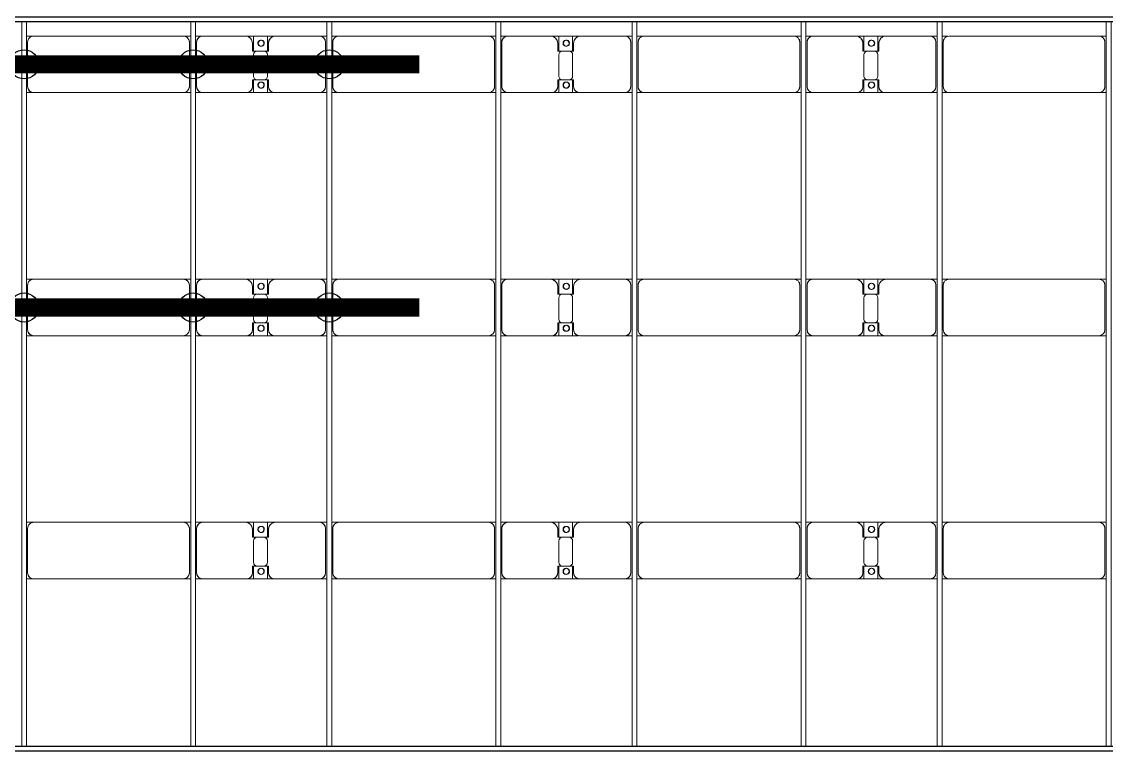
# Model space of a CAD drawing. Header units: millimetres. Extents: x -533732 to -130507, y -117886 to -23954.
# Drawn here: x -514180 to -505260, y -41746 to -35785 of the extents above; entities that cross this region are included whole.
import ezdxf

# ---------------------------------------------------------------- set-up
doc = ezdxf.new("R2010")
doc.units = ezdxf.units.MM
doc.layers.add('A-GENM', color=13, linetype='Continuous', lineweight=9)
doc.layers.add('S-BEAM', color=12, linetype='Continuous', lineweight=9)
doc.layers.add('GC-HOP 40x60 GIA CUONG', color=1, linetype='Continuous')

# ---------------------------------------------------------------- blocks, each defined once
blk = doc.blocks.new('Dầm C52 - Hộp 40x60-19816-BỐ TRÍ KHUNG KẾT CẤU BÈ PIN 06')
at = {"layer": 'S-BEAM', "color": 3, "lineweight": 25}
for p, q in [((-145891.1, 20), (145891.1, 20)), ((145891.1, -20), (-145891.1, -20))]:
    blk.add_line(p, q, dxfattribs=at)
blk = doc.blocks.new('Dai phao do pin - DẢI PHAO ĐỠ PIN-16569-BỐ TRÍ KHUNG KẾT CẤU BÈ PIN 06')
at = {"layer": 'A-GENM', "color": 7}
for p, q in [((49518.9, 223.4), (49579.7, 223.4)), ((49518.9, 223.4), (49579.7, 223.4)), ((50810.3, 223.4), (49579.7, 223.4)), ((50810.3, 223.4), (50868.9, 223.4)), ((50819.2, 223.4), (50868.9, 223.4)), ((50908.9, 223.4), (50969.7, 223.4)), ((50908.9, 223.4), (50969.7, 223.4)), ((51339.7, 223.4), (50969.7, 223.4)), ((51339.7, 223.4), (51512.2, 223.4)), ((51512.2, 223.4), (51339.7, 223.4)), ((51397.8, 223.4), (51570.3, 223.4)), ((51397.8, 116.2), (51397.8, 223.4)), ((51570.3, 223.4), (51397.8, 223.4)), ((51512.2, 223.4), (51512.2, 116.2)), ((51930.3, 223.4), (51570.3, 223.4)), ((51930.3, 223.4), (51988.9, 223.4)), ((51930.3, 223.4), (51988.9, 223.4)), ((52034.9, 223.4), (52089.7, 223.4)), ((52034.9, 223.4), (52089.7, 223.4)), ((53320.3, 223.4), (52089.7, 223.4)), ((53320.3, 223.4), (53378.9, 223.4)), ((53320.3, 223.4), (53378.9, 223.4)), ((53418.9, 223.4), (53479.7, 223.4)), ((53418.9, 223.4), (53479.7, 223.4)), ((53849.7, 223.4), (53479.7, 223.4)), ((53858.4, 223.4), (54022.2, 223.4)), ((54022.2, 223.4), (53858.4, 223.4)), ((53907.8, 223.4), (54080.3, 223.4)), ((53907.8, 116.2), (53907.8, 223.4)), ((54080.3, 223.4), (53907.8, 223.4)), ((54022.2, 223.4), (54022.2, 116.2)), ((54440.3, 223.4), (54080.3, 223.4)), ((54440.3, 223.4), (54498.9, 223.4)), ((54440.3, 223.4), (54498.9, 223.4)), ((54538.9, 223.4), (54599.7, 223.4)), ((54538.9, 223.4), (54599.7, 223.4)), ((55830.3, 223.4), (54599.7, 223.4)), ((55830.3, 223.4), (55888.9, 223.4)), ((55830.3, 223.4), (55888.9, 223.4)), ((55928.9, 223.4), (55989.7, 223.4)), ((55928.9, 223.4), (55989.7, 223.4)), ((56359.7, 223.4), (55989.7, 223.4)), ((56359.7, 223.4), (56532.2, 223.4)), ((56532.2, 223.4), (56359.7, 223.4)), ((56417.8, 223.4), (56590.3, 223.4)), ((56417.8, 116.2), (56417.8, 223.4)), ((56590.3, 223.4), (56417.8, 223.4)), ((56532.2, 223.4), (56532.2, 116.2)), ((56950.3, 223.4), (56590.3, 223.4)), ((56950.3, 223.4), (57008.9, 223.4)), ((56950.3, 223.4), (57008.9, 223.4)), ((57048.9, 223.4), (57109.7, 223.4)), ((57048.9, 223.4), (57109.7, 223.4)), ((58340.3, 223.4), (57109.7, 223.4)), ((58340.3, 223.4), (58398.9, 223.4)), ((58340.3, 223.4), (58398.9, 223.4)), ((49529.7, 173.4), (49529.7, -191.6)), ((50860.3, -191.6), (50860.3, 173.4)), ((50919.7, 173.4), (50919.7, -191.6)), ((51389.7, 118.2), (51389.7, 173.4)), ((51482.2, 118.2), (51389.7, 118.2)), ((51520.3, 118.2), (51427.8, 118.2)), ((51520.3, 173.4), (51520.3, 118.2)), ((51980.3, -191.6), (51980.3, 173.4)), ((52039.7, 173.4), (52039.7, -191.6)), ((53370.3, -191.6), (53370.3, 173.4)), ((53429.7, 173.4), (53429.7, -191.6)), ((53899.7, 118.2), (53899.7, 173.4)), ((53992.2, 118.2), (53899.7, 118.2)), ((54030.3, 118.2), (53937.8, 118.2)), ((54030.3, 173.4), (54030.3, 118.2)), ((54490.3, -191.6), (54490.3, 173.4)), ((54549.7, 173.4), (54549.7, -191.6)), ((55880.3, -191.6), (55880.3, 173.4)), ((55939.7, 173.4), (55939.7, -191.6)), ((56409.7, 118.2), (56409.7, 173.4)), ((56502.2, 118.2), (56409.7, 118.2)), ((56540.3, 118.2), (56447.8, 118.2)), ((56540.3, 173.4), (56540.3, 118.2)), ((57000.3, -191.6), (57000.3, 173.4)), ((57059.7, 173.4), (57059.7, -191.6)), ((58390.3, -191.6), (58390.3, 173.4)), ((51397.8, 88.2), (51397.8, -88.2)), ((51512.2, -88.2), (51512.2, 88.2)), ((53907.8, 88.2), (53907.8, -88.2)), ((54022.2, -88.2), (54022.2, 88.2)), ((56417.8, 88.2), (56417.8, -88.2)), ((56532.2, -88.2), (56532.2, 88.2)), ((51389.7, -181.6), (51389.7, -118.2)), ((51389.7, -118.2), (51482.2, -118.2)), ((51397.8, -241.6), (51397.8, -116.2)), ((51427.8, -118.2), (51520.3, -118.2)), ((51512.2, -116.2), (51512.2, -241.6)), ((51520.3, -118.2), (51520.3, -181.6)), ((53899.7, -181.6), (53899.7, -118.2)), ((53899.7, -118.2), (53992.2, -118.2)), ((53907.8, -241.6), (53907.8, -116.2)), ((53937.8, -118.2), (54030.3, -118.2)), ((54022.2, -116.2), (54022.2, -241.6)), ((54030.3, -118.2), (54030.3, -181.6)), ((56409.7, -181.6), (56409.7, -118.2)), ((56409.7, -118.2), (56502.2, -118.2)), ((56417.8, -241.6), (56417.8, -116.2)), ((56447.8, -118.2), (56540.3, -118.2)), ((56532.2, -116.2), (56532.2, -241.6)), ((56540.3, -118.2), (56540.3, -181.6)), ((49579.7, -241.6), (49518.9, -241.6)), ((49579.7, -241.6), (49518.9, -241.6)), ((49579.7, -241.6), (50810.3, -241.6)), ((50868.9, -241.6), (50819.2, -241.6)), ((50868.9, -241.6), (50819.2, -241.6)), ((50969.7, -241.6), (50908.9, -241.6)), ((50969.7, -241.6), (50908.9, -241.6)), ((50969.7, -241.6), (51329.7, -241.6)), ((51512.2, -241.6), (51329.7, -241.6)), ((51329.7, -241.6), (51512.2, -241.6)), ((51580.3, -241.6), (51397.8, -241.6)), ((51397.8, -241.6), (51580.3, -241.6)), ((51580.3, -241.6), (51930.3, -241.6)), ((51988.9, -241.6), (51930.3, -241.6)), ((51988.9, -241.6), (51930.3, -241.6)), ((52089.7, -241.6), (52034.9, -241.6)), ((52089.7, -241.6), (52034.9, -241.6)), ((52089.7, -241.6), (53320.3, -241.6)), ((53378.9, -241.6), (53320.3, -241.6)), ((53378.9, -241.6), (53320.3, -241.6)), ((53479.7, -241.6), (53418.9, -241.6)), ((53479.7, -241.6), (53418.9, -241.6)), ((53479.7, -241.6), (53839.7, -241.6)), ((54022.2, -241.6), (53839.7, -241.6)), ((53839.7, -241.6), (54022.2, -241.6)), ((54090.3, -241.6), (53907.8, -241.6)), ((53907.8, -241.6), (54090.3, -241.6)), ((54090.3, -241.6), (54440.3, -241.6)), ((54498.9, -241.6), (54440.3, -241.6)), ((54498.9, -241.6), (54440.3, -241.6)), ((54599.7, -241.6), (54538.9, -241.6)), ((54599.7, -241.6), (54538.9, -241.6)), ((54599.7, -241.6), (55830.3, -241.6)), ((55888.9, -241.6), (55830.3, -241.6)), ((55888.9, -241.6), (55830.3, -241.6)), ((55989.7, -241.6), (55928.9, -241.6)), ((55989.7, -241.6), (55928.9, -241.6)), ((55989.7, -241.6), (56349.7, -241.6)), ((56532.2, -241.6), (56349.7, -241.6)), ((56349.7, -241.6), (56532.2, -241.6)), ((56600.3, -241.6), (56417.8, -241.6)), ((56417.8, -241.6), (56600.3, -241.6)), ((56600.3, -241.6), (56950.3, -241.6)), ((57008.9, -241.6), (56950.3, -241.6)), ((57008.9, -241.6), (56950.3, -241.6)), ((57109.7, -241.6), (57048.9, -241.6)), ((57109.7, -241.6), (57048.9, -241.6)), ((57109.7, -241.6), (58340.3, -241.6)), ((58398.9, -241.6), (58340.3, -241.6)), ((58398.9, -241.6), (58340.3, -241.6))]:
    blk.add_line(p, q, dxfattribs=at)
for centre, radius, start, end in [((49579.7, 173.4), 50, 90, 180), ((49579.7, 173.4), 50, 150, 180), ((49579.7, 173.4), 50, 90, 120), ((50810.3, 173.4), 50, 0, 90), ((50810.3, 173.4), 50, 15, 90), ((50969.7, 173.4), 50, 90, 180), ((50969.7, 173.4), 50, 105, 180), ((51339.7, 173.4), 50, 0, 90), ((51339.7, 173.4), 50, 0, 75), ((51448.6, 161.8), 25, 0, 180), ((51451.4, 161.8), 25, 0, 180), ((51451.4, 161.8), 25, 90, 180), ((51448.6, 161.8), 25, 0, 149.7817), ((51451.4, 161.8), 25, 15, 75), ((51570.3, 173.4), 50, 90, 180), ((51570.3, 173.4), 50, 105, 180), ((51930.3, 173.4), 50, 0, 90), ((51930.3, 173.4), 50, 0, 75), ((52089.7, 173.4), 50, 90, 180), ((52089.7, 173.4), 50, 150, 180), ((52089.7, 173.4), 50, 90, 120), ((53320.3, 173.4), 50, 360, 90), ((53320.3, 173.4), 50, 15, 90), ((53479.7, 173.4), 50, 90, 180), ((53479.7, 173.4), 50, 105, 180), ((53849.7, 173.4), 50, 360, 90), ((53849.7, 173.4), 50, 360, 75), ((53958.6, 161.8), 25, 360, 180), ((53958.6, 161.8), 25, 0, 165), ((53961.4, 161.8), 25, 0, 180), ((53961.4, 161.8), 25, 90, 180), ((53961.4, 161.8), 25, 15, 75), ((54080.3, 173.4), 50, 90, 180), ((54080.3, 173.4), 50, 105, 180), ((54440.3, 173.4), 50, 0, 90), ((54440.3, 173.4), 50, 0, 75), ((54599.7, 173.4), 50, 90, 180), ((54599.7, 173.4), 50, 150, 180), ((54599.7, 173.4), 50, 90, 120), ((55830.3, 173.4), 50, 360, 90), ((55830.3, 173.4), 50, 15, 90), ((55989.7, 173.4), 50, 90, 180), ((55989.7, 173.4), 50, 105, 180), ((56359.7, 173.4), 50, 0, 90), ((56359.7, 173.4), 50, 0, 75), ((56468.6, 161.8), 25, 360, 180), ((56468.6, 161.8), 25, 360, 165), ((56471.4, 161.8), 25, 0, 180), ((56471.4, 161.8), 25, 90, 180), ((56471.4, 161.8), 25, 15, 75), ((56590.3, 173.4), 50, 90, 180), ((56590.3, 173.4), 50, 105, 180), ((56950.3, 173.4), 50, 0, 90), ((56950.3, 173.4), 50, 0, 75), ((57109.7, 173.4), 50, 90, 180), ((57109.7, 173.4), 50, 150, 180), ((57109.7, 173.4), 50, 90, 120), ((58340.3, 173.4), 50, 0, 90), ((58340.3, 173.4), 50, 15, 90), ((51427.8, 88.2), 30, 90, 180), ((51448.6, 161.8), 25, 180, 0), ((51448.6, 161.8), 25, 150, 165), ((51448.6, 161.8), 25, 195, 255), ((51451.4, 161.8), 25, 180, 0), ((51451.4, 161.8), 25, 180, 255), ((51448.6, 161.8), 25, 285, 0), ((51451.4, 161.8), 25, 285, 345), ((51482.2, 88.2), 30, 360, 90), ((53937.8, 88.2), 30, 90, 180), ((53958.6, 161.8), 25, 180, 0), ((53958.6, 161.8), 25, 195, 255), ((53961.4, 161.8), 25, 180, 0), ((53961.4, 161.8), 25, 180, 255), ((53958.6, 161.8), 25, 285, 0), ((53961.4, 161.8), 25, 285, 345), ((53992.2, 88.2), 30, 360, 90), ((56447.8, 88.2), 30, 90, 180), ((56468.6, 161.8), 25, 180, 0), ((56468.6, 161.8), 25, 195, 255), ((56471.4, 161.8), 25, 180, 0), ((56471.4, 161.8), 25, 180, 255), ((56468.6, 161.8), 25, 285, 360), ((56471.4, 161.8), 25, 285, 345), ((56502.2, 88.2), 30, 360, 90), ((51427.8, -88.2), 30, 180, 270), ((51482.2, -88.2), 30, 270, 0), ((53937.8, -88.2), 30, 180, 270), ((53992.2, -88.2), 30, 270, 0), ((56447.8, -88.2), 30, 180, 270), ((56502.2, -88.2), 30, 270, 360), ((51448.6, -183.2), 25, 0, 180), ((51451.4, -183.2), 25, 0, 180), ((51451.4, -183.2), 25, 60, 180), ((51448.6, -183.2), 25, 0, 149.77621), ((51451.4, -183.2), 25, 15, 30), ((53958.6, -183.2), 25, 0, 180), ((53961.4, -183.2), 25, 360, 180), ((53961.4, -183.2), 25, 60, 180), ((53958.6, -183.2), 25, 0, 150), ((53961.4, -183.2), 25, 15, 30), ((56468.6, -183.2), 25, 360, 180), ((56471.4, -183.2), 25, 0, 180), ((56471.4, -183.2), 25, 60, 180), ((56468.6, -183.2), 25, 0, 150), ((56471.4, -183.2), 25, 15, 30), ((49579.7, -191.6), 50, 180, 270), ((49579.7, -191.6), 50, 180, 210), ((49579.7, -191.6), 50, 225, 255), ((50810.3, -191.6), 50, 270, 360), ((50810.3, -191.6), 50, 285, 300), ((50810.3, -191.6), 50, 330, 345), ((50969.7, -191.6), 50, 180, 270), ((50969.7, -191.6), 50, 180, 255), ((51329.7, -181.6), 60, 270, 0), ((51329.7, -181.6), 60, 300, 0), ((51448.6, -183.2), 25, 180, 0), ((51448.6, -183.2), 25, 195, 210), ((51451.4, -183.2), 25, 180, 0), ((51451.4, -183.2), 25, 180, 270), ((51448.6, -183.2), 25, 210.22419, 0), ((51451.4, -183.2), 25, 285, 345), ((51580.3, -181.6), 60, 180, 270), ((51580.3, -181.6), 60, 180, 240), ((51930.3, -191.6), 50, 270, 0), ((51930.3, -191.6), 50, 285, 0), ((52089.7, -191.6), 50, 180, 270), ((52089.7, -191.6), 50, 180, 210), ((52089.7, -191.6), 50, 225, 255), ((53320.3, -191.6), 50, 270, 360), ((53320.3, -191.6), 50, 270, 300), ((53320.3, -191.6), 50, 330, 345), ((53479.7, -191.6), 50, 180, 270), ((53479.7, -191.6), 50, 180, 255), ((53839.7, -181.6), 60, 270, 0), ((53839.7, -181.6), 60, 300, 0), ((53958.6, -183.2), 25, 180, 0), ((53958.6, -183.2), 25, 195, 0), ((53961.4, -183.2), 25, 180, 360), ((53961.4, -183.2), 25, 180, 270), ((53961.4, -183.2), 25, 285, 345), ((54090.3, -181.6), 60, 180, 270), ((54090.3, -181.6), 60, 180, 240), ((54440.3, -191.6), 50, 270, 0), ((54440.3, -191.6), 50, 285, 0), ((54599.7, -191.6), 50, 180, 270), ((54599.7, -191.6), 50, 180, 210), ((54599.7, -191.6), 50, 225, 255), ((55830.3, -191.6), 50, 270, 0), ((55830.3, -191.6), 50, 270, 300), ((55830.3, -191.6), 50, 330, 345), ((55989.7, -191.6), 50, 180, 270), ((55989.7, -191.6), 50, 180, 255), ((56349.7, -181.6), 60, 270, 0), ((56349.7, -181.6), 60, 300, 0), ((56468.6, -183.2), 25, 180, 360), ((56468.6, -183.2), 25, 195, 360), ((56471.4, -183.2), 25, 180, 0), ((56471.4, -183.2), 25, 180, 270), ((56471.4, -183.2), 25, 285, 345), ((56600.3, -181.6), 60, 180, 270), ((56600.3, -181.6), 60, 180, 240), ((56950.3, -191.6), 50, 270, 360), ((56950.3, -191.6), 50, 285, 360), ((57109.7, -191.6), 50, 180, 270), ((57109.7, -191.6), 50, 180, 210), ((57109.7, -191.6), 50, 225, 255), ((58340.3, -191.6), 50, 270, 0), ((58340.3, -191.6), 50, 270, 300), ((58340.3, -191.6), 50, 330, 345)]:
    blk.add_arc(centre, radius, start, end, dxfattribs=at)
blk = doc.blocks.new('Dai phao do pin - DẢI PHAO ĐỠ PIN-V109-BỐ TRÍ KHUNG KẾT CẤU BÈ PIN 06')
at = {"layer": 'A-GENM', "color": 7}
for p, q in [((49518.9, 223.4), (49579.7, 223.4)), ((49518.9, 223.4), (49579.7, 223.4)), ((50810.3, 223.4), (49579.7, 223.4)), ((50810.3, 223.4), (50868.9, 223.4)), ((50810.3, 223.4), (50868.9, 223.4)), ((50908.9, 223.4), (50969.7, 223.4)), ((50908.9, 223.4), (50969.7, 223.4)), ((51339.7, 223.4), (50969.7, 223.4)), ((51339.7, 223.4), (51512.2, 223.4)), ((51512.2, 223.4), (51339.7, 223.4)), ((51397.8, 223.4), (51570.3, 223.4)), ((51397.8, 116.2), (51397.8, 223.4)), ((51570.3, 223.4), (51397.8, 223.4)), ((51512.2, 223.4), (51512.2, 116.2)), ((51930.3, 223.4), (51570.3, 223.4)), ((51930.3, 223.4), (51988.9, 223.4)), ((51930.3, 223.4), (51988.9, 223.4)), ((52028.9, 223.4), (52089.7, 223.4)), ((52028.9, 223.4), (52089.7, 223.4)), ((53320.3, 223.4), (52089.7, 223.4)), ((53320.3, 223.4), (53378.9, 223.4)), ((53320.3, 223.4), (53378.9, 223.4)), ((53418.9, 223.4), (53479.7, 223.4)), ((53418.9, 223.4), (53479.7, 223.4)), ((53849.7, 223.4), (53479.7, 223.4)), ((53858.4, 223.4), (54022.2, 223.4)), ((54022.2, 223.4), (53858.4, 223.4)), ((53907.8, 223.4), (54080.3, 223.4)), ((53907.8, 116.2), (53907.8, 223.4)), ((54080.3, 223.4), (53907.8, 223.4)), ((54022.2, 223.4), (54022.2, 116.2)), ((54440.3, 223.4), (54080.3, 223.4)), ((54440.3, 223.4), (54498.9, 223.4)), ((54440.3, 223.4), (54498.9, 223.4)), ((54538.9, 223.4), (54599.7, 223.4)), ((54538.9, 223.4), (54599.7, 223.4)), ((55830.3, 223.4), (54599.7, 223.4)), ((55830.3, 223.4), (55888.9, 223.4)), ((55830.3, 223.4), (55888.9, 223.4)), ((55928.9, 223.4), (55989.7, 223.4)), ((55928.9, 223.4), (55989.7, 223.4)), ((56359.7, 223.4), (55989.7, 223.4)), ((56359.7, 223.4), (56532.2, 223.4)), ((56532.2, 223.4), (56359.7, 223.4)), ((56417.8, 223.4), (56590.3, 223.4)), ((56417.8, 116.2), (56417.8, 223.4)), ((56590.3, 223.4), (56417.8, 223.4)), ((56532.2, 223.4), (56532.2, 116.2)), ((56950.3, 223.4), (56590.3, 223.4)), ((56950.3, 223.4), (57008.9, 223.4)), ((56950.3, 223.4), (57008.9, 223.4)), ((57048.9, 223.4), (57109.7, 223.4)), ((57048.9, 223.4), (57109.7, 223.4)), ((58340.3, 223.4), (57109.7, 223.4)), ((58340.3, 223.4), (58398.9, 223.4)), ((58340.3, 223.4), (58398.9, 223.4)), ((49529.7, 173.4), (49529.7, -191.6)), ((50860.3, -191.6), (50860.3, 173.4)), ((50919.7, 173.4), (50919.7, -191.6)), ((51389.7, 118.2), (51389.7, 173.4)), ((51482.2, 118.2), (51389.7, 118.2)), ((51520.3, 118.2), (51427.8, 118.2)), ((51520.3, 173.4), (51520.3, 118.2)), ((51980.3, -191.6), (51980.3, 173.4)), ((52039.7, 173.4), (52039.7, -191.6)), ((53370.3, -191.6), (53370.3, 173.4)), ((53429.7, 173.4), (53429.7, -191.6)), ((53899.7, 118.2), (53899.7, 173.4)), ((53992.2, 118.2), (53899.7, 118.2)), ((54030.3, 118.2), (53937.8, 118.2)), ((54030.3, 173.4), (54030.3, 118.2)), ((54490.3, -191.6), (54490.3, 173.4)), ((54549.7, 173.4), (54549.7, -191.6)), ((55880.3, -191.6), (55880.3, 173.4)), ((55939.7, 173.4), (55939.7, -191.6)), ((56409.7, 118.2), (56409.7, 173.4)), ((56502.2, 118.2), (56409.7, 118.2)), ((56540.3, 118.2), (56447.8, 118.2)), ((56540.3, 173.4), (56540.3, 118.2)), ((57000.3, -191.6), (57000.3, 173.4)), ((57059.7, 173.4), (57059.7, -191.6)), ((58390.3, -191.6), (58390.3, 173.4)), ((51397.8, 88.2), (51397.8, -88.2)), ((51512.2, -88.2), (51512.2, 88.2)), ((53907.8, 88.2), (53907.8, -88.2)), ((54022.2, -88.2), (54022.2, 88.2)), ((56417.8, 88.2), (56417.8, -88.2)), ((56532.2, -88.2), (56532.2, 88.2)), ((51389.7, -181.6), (51389.7, -118.2)), ((51389.7, -118.2), (51482.2, -118.2)), ((51397.8, -241.6), (51397.8, -116.2)), ((51427.8, -118.2), (51520.3, -118.2)), ((51512.2, -116.2), (51512.2, -241.6)), ((51520.3, -118.2), (51520.3, -181.6)), ((53899.7, -181.6), (53899.7, -118.2)), ((53899.7, -118.2), (53992.2, -118.2)), ((53907.8, -241.6), (53907.8, -116.2)), ((53937.8, -118.2), (54030.3, -118.2)), ((54022.2, -116.2), (54022.2, -241.6)), ((54030.3, -118.2), (54030.3, -181.6)), ((56409.7, -181.6), (56409.7, -118.2)), ((56409.7, -118.2), (56502.2, -118.2)), ((56417.8, -241.6), (56417.8, -116.2)), ((56447.8, -118.2), (56540.3, -118.2)), ((56532.2, -116.2), (56532.2, -241.6)), ((56540.3, -118.2), (56540.3, -181.6)), ((49579.7, -241.6), (49518.9, -241.6)), ((49579.7, -241.6), (49518.9, -241.6)), ((49579.7, -241.6), (50810.3, -241.6)), ((50868.9, -241.6), (50810.3, -241.6)), ((50868.9, -241.6), (50810.3, -241.6)), ((50969.7, -241.6), (50908.9, -241.6)), ((50969.7, -241.6), (50908.9, -241.6)), ((50969.7, -241.6), (51329.7, -241.6)), ((51512.2, -241.6), (51329.7, -241.6)), ((51329.7, -241.6), (51512.2, -241.6)), ((51580.3, -241.6), (51397.8, -241.6)), ((51397.8, -241.6), (51580.3, -241.6)), ((51580.3, -241.6), (51930.3, -241.6)), ((51988.9, -241.6), (51930.3, -241.6)), ((51988.9, -241.6), (51930.3, -241.6)), ((52089.7, -241.6), (52034.9, -241.6)), ((52089.7, -241.6), (52034.9, -241.6)), ((52089.7, -241.6), (53320.3, -241.6)), ((53378.9, -241.6), (53320.3, -241.6)), ((53378.9, -241.6), (53320.3, -241.6)), ((53479.7, -241.6), (53418.9, -241.6)), ((53479.7, -241.6), (53418.9, -241.6)), ((53479.7, -241.6), (53839.7, -241.6)), ((54022.2, -241.6), (53839.7, -241.6)), ((53839.7, -241.6), (54022.2, -241.6)), ((54090.3, -241.6), (53907.8, -241.6)), ((53907.8, -241.6), (54090.3, -241.6)), ((54090.3, -241.6), (54440.3, -241.6)), ((54498.9, -241.6), (54440.3, -241.6)), ((54498.9, -241.6), (54440.3, -241.6)), ((54599.7, -241.6), (54538.9, -241.6)), ((54599.7, -241.6), (54538.9, -241.6)), ((54599.7, -241.6), (55830.3, -241.6)), ((55888.9, -241.6), (55830.3, -241.6)), ((55888.9, -241.6), (55830.3, -241.6)), ((55989.7, -241.6), (55928.9, -241.6)), ((55989.7, -241.6), (55928.9, -241.6)), ((55989.7, -241.6), (56349.7, -241.6)), ((56532.2, -241.6), (56349.7, -241.6)), ((56349.7, -241.6), (56532.2, -241.6)), ((56600.3, -241.6), (56417.8, -241.6)), ((56417.8, -241.6), (56600.3, -241.6)), ((56600.3, -241.6), (56950.3, -241.6)), ((57008.9, -241.6), (56950.3, -241.6)), ((57008.9, -241.6), (56950.3, -241.6)), ((57109.7, -241.6), (57048.9, -241.6)), ((57109.7, -241.6), (57048.9, -241.6)), ((57109.7, -241.6), (58340.3, -241.6)), ((58398.9, -241.6), (58340.3, -241.6)), ((58398.9, -241.6), (58340.3, -241.6))]:
    blk.add_line(p, q, dxfattribs=at)
for centre, radius, start, end in [((49579.7, 173.4), 50, 90, 180), ((49579.7, 173.4), 50, 150, 180), ((49579.7, 173.4), 50, 90, 120), ((50810.3, 173.4), 50, 0, 90), ((50810.3, 173.4), 50, 15, 90), ((50969.7, 173.4), 50, 90, 180), ((50969.7, 173.4), 50, 105, 180), ((51339.7, 173.4), 50, 0, 90), ((51339.7, 173.4), 50, 0, 75), ((51448.6, 161.8), 25, 0, 180), ((51451.4, 161.8), 25, 0, 180), ((51451.4, 161.8), 25, 90, 180), ((51448.6, 161.8), 25, 0, 149.81351), ((51451.4, 161.8), 25, 15, 75), ((51570.3, 173.4), 50, 90, 180), ((51570.3, 173.4), 50, 105, 180), ((51930.3, 173.4), 50, 0, 90), ((51930.3, 173.4), 50, 0, 75), ((52089.7, 173.4), 50, 90, 180), ((52089.7, 173.4), 50, 150, 180), ((52089.7, 173.4), 50, 90, 120), ((53320.3, 173.4), 50, 360, 90), ((53320.3, 173.4), 50, 15, 90), ((53479.7, 173.4), 50, 90, 180), ((53479.7, 173.4), 50, 105, 180), ((53849.7, 173.4), 50, 360, 90), ((53849.7, 173.4), 50, 360, 75), ((53958.6, 161.8), 25, 360, 180), ((53958.6, 161.8), 25, 0, 165), ((53961.4, 161.8), 25, 0, 180), ((53961.4, 161.8), 25, 90, 180), ((53961.4, 161.8), 25, 15, 75), ((54080.3, 173.4), 50, 90, 180), ((54080.3, 173.4), 50, 105, 180), ((54440.3, 173.4), 50, 0, 90), ((54440.3, 173.4), 50, 0, 75), ((54599.7, 173.4), 50, 90, 180), ((54599.7, 173.4), 50, 150, 180), ((54599.7, 173.4), 50, 90, 120), ((55830.3, 173.4), 50, 360, 90), ((55830.3, 173.4), 50, 15, 90), ((55989.7, 173.4), 50, 90, 180), ((55989.7, 173.4), 50, 105, 180), ((56359.7, 173.4), 50, 0, 90), ((56359.7, 173.4), 50, 0, 75), ((56468.6, 161.8), 25, 360, 180), ((56468.6, 161.8), 25, 360, 165), ((56471.4, 161.8), 25, 0, 180), ((56471.4, 161.8), 25, 90, 180), ((56471.4, 161.8), 25, 15, 75), ((56590.3, 173.4), 50, 90, 180), ((56590.3, 173.4), 50, 105, 180), ((56950.3, 173.4), 50, 0, 90), ((56950.3, 173.4), 50, 0, 75), ((57109.7, 173.4), 50, 90, 180), ((57109.7, 173.4), 50, 150, 180), ((57109.7, 173.4), 50, 90, 120), ((58340.3, 173.4), 50, 0, 90), ((58340.3, 173.4), 50, 15, 90), ((51427.8, 88.2), 30, 90, 180), ((51448.6, 161.8), 25, 180, 0), ((51448.6, 161.8), 25, 150, 165), ((51448.6, 161.8), 25, 195, 255), ((51451.4, 161.8), 25, 180, 0), ((51451.4, 161.8), 25, 180, 255), ((51448.6, 161.8), 25, 285, 0), ((51451.4, 161.8), 25, 285, 345), ((51482.2, 88.2), 30, 360, 90), ((53937.8, 88.2), 30, 90, 180), ((53958.6, 161.8), 25, 180, 0), ((53958.6, 161.8), 25, 195, 255), ((53961.4, 161.8), 25, 180, 0), ((53961.4, 161.8), 25, 180, 255), ((53958.6, 161.8), 25, 285, 0), ((53961.4, 161.8), 25, 285, 345), ((53992.2, 88.2), 30, 360, 90), ((56447.8, 88.2), 30, 90, 180), ((56468.6, 161.8), 25, 180, 0), ((56468.6, 161.8), 25, 195, 255), ((56471.4, 161.8), 25, 180, 0), ((56471.4, 161.8), 25, 180, 255), ((56468.6, 161.8), 25, 285, 360), ((56471.4, 161.8), 25, 285, 345), ((56502.2, 88.2), 30, 360, 90), ((51427.8, -88.2), 30, 180, 270), ((51482.2, -88.2), 30, 270, 0), ((53937.8, -88.2), 30, 180, 270), ((53992.2, -88.2), 30, 270, 0), ((56447.8, -88.2), 30, 180, 270), ((56502.2, -88.2), 30, 270, 360), ((51448.6, -183.2), 25, 0, 180), ((51451.4, -183.2), 25, 0, 180), ((51451.4, -183.2), 25, 60, 180), ((51448.6, -183.2), 25, 0, 149.80803), ((51451.4, -183.2), 25, 15, 30), ((53958.6, -183.2), 25, 0, 180), ((53961.4, -183.2), 25, 360, 180), ((53961.4, -183.2), 25, 60, 180), ((53958.6, -183.2), 25, 0, 150), ((53961.4, -183.2), 25, 15, 30), ((56468.6, -183.2), 25, 360, 180), ((56471.4, -183.2), 25, 0, 180), ((56471.4, -183.2), 25, 60, 180), ((56468.6, -183.2), 25, 0, 150), ((56471.4, -183.2), 25, 15, 30), ((49579.7, -191.6), 50, 180, 270), ((49579.7, -191.6), 50, 180, 210), ((49579.7, -191.6), 50, 225, 255), ((50810.3, -191.6), 50, 270, 360), ((50810.3, -191.6), 50, 270, 300), ((50810.3, -191.6), 50, 330, 345), ((50969.7, -191.6), 50, 180, 270), ((50969.7, -191.6), 50, 180, 255), ((51329.7, -181.6), 60, 270, 0), ((51329.7, -181.6), 60, 300, 0), ((51448.6, -183.2), 25, 180, 0), ((51448.6, -183.2), 25, 195, 210), ((51451.4, -183.2), 25, 180, 0), ((51451.4, -183.2), 25, 180, 270), ((51448.6, -183.2), 25, 210.19237, 0), ((51451.4, -183.2), 25, 285, 345), ((51580.3, -181.6), 60, 180, 270), ((51580.3, -181.6), 60, 180, 240), ((51930.3, -191.6), 50, 270, 0), ((51930.3, -191.6), 50, 285, 0), ((52089.7, -191.6), 50, 180, 270), ((52089.7, -191.6), 50, 180, 210), ((52089.7, -191.6), 50, 225, 255), ((53320.3, -191.6), 50, 270, 360), ((53320.3, -191.6), 50, 270, 300), ((53320.3, -191.6), 50, 330, 345), ((53479.7, -191.6), 50, 180, 270), ((53479.7, -191.6), 50, 180, 255), ((53839.7, -181.6), 60, 270, 0), ((53839.7, -181.6), 60, 300, 0), ((53958.6, -183.2), 25, 180, 0), ((53958.6, -183.2), 25, 195, 0), ((53961.4, -183.2), 25, 180, 360), ((53961.4, -183.2), 25, 180, 270), ((53961.4, -183.2), 25, 285, 345), ((54090.3, -181.6), 60, 180, 270), ((54090.3, -181.6), 60, 180, 240), ((54440.3, -191.6), 50, 270, 0), ((54440.3, -191.6), 50, 285, 0), ((54599.7, -191.6), 50, 180, 270), ((54599.7, -191.6), 50, 180, 210), ((54599.7, -191.6), 50, 225, 255), ((55830.3, -191.6), 50, 270, 0), ((55830.3, -191.6), 50, 270, 300), ((55830.3, -191.6), 50, 330, 345), ((55989.7, -191.6), 50, 180, 270), ((55989.7, -191.6), 50, 180, 255), ((56349.7, -181.6), 60, 270, 0), ((56349.7, -181.6), 60, 300, 0), ((56468.6, -183.2), 25, 180, 360), ((56468.6, -183.2), 25, 195, 360), ((56471.4, -183.2), 25, 180, 0), ((56471.4, -183.2), 25, 180, 270), ((56471.4, -183.2), 25, 285, 345), ((56600.3, -181.6), 60, 180, 270), ((56600.3, -181.6), 60, 180, 240), ((56950.3, -191.6), 50, 270, 360), ((56950.3, -191.6), 50, 285, 360), ((57109.7, -191.6), 50, 180, 270), ((57109.7, -191.6), 50, 180, 210), ((57109.7, -191.6), 50, 225, 255), ((58340.3, -191.6), 50, 270, 0), ((58340.3, -191.6), 50, 270, 300), ((58340.3, -191.6), 50, 330, 345)]:
    blk.add_arc(centre, radius, start, end, dxfattribs=at)
blk = doc.blocks.new('Dai phao do pin - DẢI PHAO ĐỠ PIN-V110-BỐ TRÍ KHUNG KẾT CẤU BÈ PIN 06')
at = {"layer": 'A-GENM', "color": 7}
for p, q in [((49518.9, 223.4), (49579.7, 223.4)), ((49518.9, 223.4), (49579.7, 223.4)), ((50810.3, 223.4), (49579.7, 223.4)), ((50810.3, 223.4), (50868.9, 223.4)), ((50819.2, 223.4), (50868.9, 223.4)), ((50908.9, 223.4), (50969.7, 223.4)), ((50908.9, 223.4), (50969.7, 223.4)), ((51339.7, 223.4), (50969.7, 223.4)), ((51339.7, 223.4), (51512.2, 223.4)), ((51512.2, 223.4), (51339.7, 223.4)), ((51397.8, 223.4), (51570.3, 223.4)), ((51397.8, 116.2), (51397.8, 223.4)), ((51570.3, 223.4), (51397.8, 223.4)), ((51512.2, 223.4), (51512.2, 116.2)), ((51930.3, 223.4), (51570.3, 223.4)), ((51930.3, 223.4), (51988.9, 223.4)), ((51930.3, 223.4), (51988.9, 223.4)), ((52034.8, 223.4), (52089.7, 223.4)), ((52034.8, 223.4), (52089.7, 223.4)), ((53320.3, 223.4), (52089.7, 223.4)), ((53320.3, 223.4), (53378.9, 223.4)), ((53320.3, 223.4), (53378.9, 223.4)), ((53418.9, 223.4), (53479.7, 223.4)), ((53418.9, 223.4), (53479.7, 223.4)), ((53849.7, 223.4), (53479.7, 223.4)), ((53858.4, 223.4), (54022.2, 223.4)), ((54022.2, 223.4), (53858.4, 223.4)), ((53907.8, 223.4), (54080.3, 223.4)), ((53907.8, 116.2), (53907.8, 223.4)), ((54080.3, 223.4), (53907.8, 223.4)), ((54022.2, 223.4), (54022.2, 116.2)), ((54440.3, 223.4), (54080.3, 223.4)), ((54440.3, 223.4), (54498.9, 223.4)), ((54440.3, 223.4), (54498.9, 223.4)), ((54538.9, 223.4), (54599.7, 223.4)), ((54538.9, 223.4), (54599.7, 223.4)), ((55830.3, 223.4), (54599.7, 223.4)), ((55830.3, 223.4), (55888.9, 223.4)), ((55830.3, 223.4), (55888.9, 223.4)), ((55928.9, 223.4), (55989.7, 223.4)), ((55928.9, 223.4), (55989.7, 223.4)), ((56359.7, 223.4), (55989.7, 223.4)), ((56359.7, 223.4), (56532.2, 223.4)), ((56532.2, 223.4), (56359.7, 223.4)), ((56417.8, 223.4), (56590.3, 223.4)), ((56417.8, 116.2), (56417.8, 223.4)), ((56590.3, 223.4), (56417.8, 223.4)), ((56532.2, 223.4), (56532.2, 116.2)), ((56950.3, 223.4), (56590.3, 223.4)), ((56950.3, 223.4), (57008.9, 223.4)), ((56950.3, 223.4), (57008.9, 223.4)), ((57048.9, 223.4), (57109.7, 223.4)), ((57048.9, 223.4), (57109.7, 223.4)), ((58340.3, 223.4), (57109.7, 223.4)), ((58340.3, 223.4), (58398.9, 223.4)), ((58340.3, 223.4), (58398.9, 223.4)), ((49529.7, 173.4), (49529.7, -191.6)), ((50860.3, -191.6), (50860.3, 173.4)), ((50919.7, 173.4), (50919.7, -191.6)), ((51389.7, 118.2), (51389.7, 173.4)), ((51482.2, 118.2), (51389.7, 118.2)), ((51520.3, 118.2), (51427.8, 118.2)), ((51520.3, 173.4), (51520.3, 118.2)), ((51980.3, -191.6), (51980.3, 173.4)), ((52039.7, 173.4), (52039.7, -191.6)), ((53370.3, -191.6), (53370.3, 173.4)), ((53429.7, 173.4), (53429.7, -191.6)), ((53899.7, 118.2), (53899.7, 173.4)), ((53992.2, 118.2), (53899.7, 118.2)), ((54030.3, 118.2), (53937.8, 118.2)), ((54030.3, 173.4), (54030.3, 118.2)), ((54490.3, -191.6), (54490.3, 173.4)), ((54549.7, 173.4), (54549.7, -191.6)), ((55880.3, -191.6), (55880.3, 173.4)), ((55939.7, 173.4), (55939.7, -191.6)), ((56409.7, 118.2), (56409.7, 173.4)), ((56502.2, 118.2), (56409.7, 118.2)), ((56540.3, 118.2), (56447.8, 118.2)), ((56540.3, 173.4), (56540.3, 118.2)), ((57000.3, -191.6), (57000.3, 173.4)), ((57059.7, 173.4), (57059.7, -191.6)), ((58390.3, -191.6), (58390.3, 173.4)), ((51397.8, 88.2), (51397.8, -88.2)), ((51512.2, -88.2), (51512.2, 88.2)), ((53907.8, 88.2), (53907.8, -88.2)), ((54022.2, -88.2), (54022.2, 88.2)), ((56417.8, 88.2), (56417.8, -88.2)), ((56532.2, -88.2), (56532.2, 88.2)), ((51389.7, -181.6), (51389.7, -118.2)), ((51389.7, -118.2), (51482.2, -118.2)), ((51397.8, -241.6), (51397.8, -116.2)), ((51427.8, -118.2), (51520.3, -118.2)), ((51512.2, -116.2), (51512.2, -241.6)), ((51520.3, -118.2), (51520.3, -181.6)), ((53899.7, -181.6), (53899.7, -118.2)), ((53899.7, -118.2), (53992.2, -118.2)), ((53907.8, -241.6), (53907.8, -116.2)), ((53937.8, -118.2), (54030.3, -118.2)), ((54022.2, -116.2), (54022.2, -241.6)), ((54030.3, -118.2), (54030.3, -181.6)), ((56409.7, -181.6), (56409.7, -118.2)), ((56409.7, -118.2), (56502.2, -118.2)), ((56417.8, -241.6), (56417.8, -116.2)), ((56447.8, -118.2), (56540.3, -118.2)), ((56532.2, -116.2), (56532.2, -241.6)), ((56540.3, -118.2), (56540.3, -181.6)), ((49579.7, -241.6), (49518.9, -241.6)), ((49579.7, -241.6), (49518.9, -241.6)), ((49579.7, -241.6), (50810.3, -241.6)), ((50868.9, -241.6), (50810.3, -241.6)), ((50868.9, -241.6), (50810.3, -241.6)), ((50969.7, -241.6), (50908.9, -241.6)), ((50969.7, -241.6), (50908.9, -241.6)), ((50969.7, -241.6), (51329.7, -241.6)), ((51512.2, -241.6), (51329.7, -241.6)), ((51329.7, -241.6), (51512.2, -241.6)), ((51580.3, -241.6), (51397.8, -241.6)), ((51397.8, -241.6), (51580.3, -241.6)), ((51580.3, -241.6), (51930.3, -241.6)), ((51988.9, -241.6), (51930.3, -241.6)), ((51988.9, -241.6), (51930.3, -241.6)), ((52089.7, -241.6), (52028.9, -241.6)), ((52089.7, -241.6), (52028.9, -241.6)), ((52089.7, -241.6), (53320.3, -241.6)), ((53378.9, -241.6), (53320.3, -241.6)), ((53378.9, -241.6), (53320.3, -241.6)), ((53479.7, -241.6), (53418.9, -241.6)), ((53479.7, -241.6), (53418.9, -241.6)), ((53479.7, -241.6), (53839.7, -241.6)), ((54022.2, -241.6), (53839.7, -241.6)), ((53839.7, -241.6), (54022.2, -241.6)), ((54090.3, -241.6), (53907.8, -241.6)), ((53907.8, -241.6), (54090.3, -241.6)), ((54090.3, -241.6), (54440.3, -241.6)), ((54498.9, -241.6), (54440.3, -241.6)), ((54498.9, -241.6), (54440.3, -241.6)), ((54599.7, -241.6), (54538.9, -241.6)), ((54599.7, -241.6), (54538.9, -241.6)), ((54599.7, -241.6), (55830.3, -241.6)), ((55888.9, -241.6), (55830.3, -241.6)), ((55888.9, -241.6), (55830.3, -241.6)), ((55989.7, -241.6), (55928.9, -241.6)), ((55989.7, -241.6), (55928.9, -241.6)), ((55989.7, -241.6), (56349.7, -241.6)), ((56532.2, -241.6), (56349.7, -241.6)), ((56349.7, -241.6), (56532.2, -241.6)), ((56600.3, -241.6), (56417.8, -241.6)), ((56417.8, -241.6), (56600.3, -241.6)), ((56600.3, -241.6), (56950.3, -241.6)), ((57008.9, -241.6), (56950.3, -241.6)), ((57008.9, -241.6), (56950.3, -241.6)), ((57109.7, -241.6), (57048.9, -241.6)), ((57109.7, -241.6), (57048.9, -241.6)), ((57109.7, -241.6), (58340.3, -241.6)), ((58398.9, -241.6), (58340.3, -241.6)), ((58398.9, -241.6), (58340.3, -241.6))]:
    blk.add_line(p, q, dxfattribs=at)
for centre, radius, start, end in [((49579.7, 173.4), 50, 90, 180), ((49579.7, 173.4), 50, 150, 180), ((49579.7, 173.4), 50, 90, 120), ((50810.3, 173.4), 50, 0, 90), ((50810.3, 173.4), 50, 15, 90), ((50969.7, 173.4), 50, 90, 180), ((50969.7, 173.4), 50, 105, 180), ((51339.7, 173.4), 50, 0, 90), ((51339.7, 173.4), 50, 0, 75), ((51448.6, 161.8), 25, 0, 180), ((51451.4, 161.8), 25, 0, 180), ((51451.4, 161.8), 25, 90, 180), ((51448.6, 161.8), 25, 0, 149.84533), ((51451.4, 161.8), 25, 15, 75), ((51570.3, 173.4), 50, 90, 180), ((51570.3, 173.4), 50, 105, 180), ((51930.3, 173.4), 50, 0, 90), ((51930.3, 173.4), 50, 0, 75), ((52089.7, 173.4), 50, 90, 180), ((52089.7, 173.4), 50, 150, 180), ((52089.7, 173.4), 50, 90, 120), ((53320.3, 173.4), 50, 360, 90), ((53320.3, 173.4), 50, 15, 90), ((53479.7, 173.4), 50, 90, 180), ((53479.7, 173.4), 50, 105, 180), ((53849.7, 173.4), 50, 360, 90), ((53849.7, 173.4), 50, 360, 75), ((53958.6, 161.8), 25, 360, 180), ((53958.6, 161.8), 25, 0, 165), ((53961.4, 161.8), 25, 0, 180), ((53961.4, 161.8), 25, 90, 180), ((53961.4, 161.8), 25, 15, 75), ((54080.3, 173.4), 50, 90, 180), ((54080.3, 173.4), 50, 105, 180), ((54440.3, 173.4), 50, 0, 90), ((54440.3, 173.4), 50, 0, 75), ((54599.7, 173.4), 50, 90, 180), ((54599.7, 173.4), 50, 150, 180), ((54599.7, 173.4), 50, 90, 120), ((55830.3, 173.4), 50, 360, 90), ((55830.3, 173.4), 50, 15, 90), ((55989.7, 173.4), 50, 90, 180), ((55989.7, 173.4), 50, 105, 180), ((56359.7, 173.4), 50, 0, 90), ((56359.7, 173.4), 50, 0, 75), ((56468.6, 161.8), 25, 360, 180), ((56468.6, 161.8), 25, 360, 165), ((56471.4, 161.8), 25, 0, 180), ((56471.4, 161.8), 25, 90, 180), ((56471.4, 161.8), 25, 15, 75), ((56590.3, 173.4), 50, 90, 180), ((56590.3, 173.4), 50, 105, 180), ((56950.3, 173.4), 50, 0, 90), ((56950.3, 173.4), 50, 0, 75), ((57109.7, 173.4), 50, 90, 180), ((57109.7, 173.4), 50, 150, 180), ((57109.7, 173.4), 50, 90, 120), ((58340.3, 173.4), 50, 0, 90), ((58340.3, 173.4), 50, 15, 90), ((51427.8, 88.2), 30, 90, 180), ((51448.6, 161.8), 25, 180, 0), ((51448.6, 161.8), 25, 150, 165), ((51448.6, 161.8), 25, 195, 255), ((51451.4, 161.8), 25, 180, 0), ((51451.4, 161.8), 25, 180, 255), ((51448.6, 161.8), 25, 285, 0), ((51451.4, 161.8), 25, 285, 345), ((51482.2, 88.2), 30, 360, 90), ((53937.8, 88.2), 30, 90, 180), ((53958.6, 161.8), 25, 180, 0), ((53958.6, 161.8), 25, 195, 255), ((53961.4, 161.8), 25, 180, 0), ((53961.4, 161.8), 25, 180, 255), ((53958.6, 161.8), 25, 285, 0), ((53961.4, 161.8), 25, 285, 345), ((53992.2, 88.2), 30, 360, 90), ((56447.8, 88.2), 30, 90, 180), ((56468.6, 161.8), 25, 180, 0), ((56468.6, 161.8), 25, 195, 255), ((56471.4, 161.8), 25, 180, 0), ((56471.4, 161.8), 25, 180, 255), ((56468.6, 161.8), 25, 285, 360), ((56471.4, 161.8), 25, 285, 345), ((56502.2, 88.2), 30, 360, 90), ((51427.8, -88.2), 30, 180, 270), ((51482.2, -88.2), 30, 270, 0), ((53937.8, -88.2), 30, 180, 270), ((53992.2, -88.2), 30, 270, 0), ((56447.8, -88.2), 30, 180, 270), ((56502.2, -88.2), 30, 270, 360), ((51448.6, -183.2), 25, 0, 180), ((51451.4, -183.2), 25, 0, 180), ((51451.4, -183.2), 25, 60, 180), ((51448.6, -183.2), 25, 0, 149.83984), ((51451.4, -183.2), 25, 15, 30), ((53958.6, -183.2), 25, 0, 180), ((53961.4, -183.2), 25, 360, 180), ((53961.4, -183.2), 25, 60, 180), ((53958.6, -183.2), 25, 0, 150), ((53961.4, -183.2), 25, 15, 30), ((56468.6, -183.2), 25, 360, 180), ((56471.4, -183.2), 25, 0, 180), ((56471.4, -183.2), 25, 60, 180), ((56468.6, -183.2), 25, 0, 150), ((56471.4, -183.2), 25, 15, 30), ((49579.7, -191.6), 50, 180, 270), ((49579.7, -191.6), 50, 180, 210), ((49579.7, -191.6), 50, 225, 255), ((50810.3, -191.6), 50, 270, 360), ((50810.3, -191.6), 50, 270, 300), ((50810.3, -191.6), 50, 330, 345), ((50969.7, -191.6), 50, 180, 270), ((50969.7, -191.6), 50, 180, 255), ((51329.7, -181.6), 60, 270, 0), ((51329.7, -181.6), 60, 300, 356.44441), ((51448.6, -183.2), 25, 180, 0), ((51448.6, -183.2), 25, 195, 210), ((51451.4, -183.2), 25, 180, 0), ((51451.4, -183.2), 25, 180, 270), ((51448.6, -183.2), 25, 210.16056, 0), ((51451.4, -183.2), 25, 285, 345), ((51580.3, -181.6), 60, 180, 270), ((51580.3, -181.6), 60, 183.55505, 240), ((51930.3, -191.6), 50, 270, 0), ((51930.3, -191.6), 50, 285, 0), ((52089.7, -191.6), 50, 180, 270), ((52089.7, -191.6), 50, 180, 210), ((52089.7, -191.6), 50, 225, 255), ((53320.3, -191.6), 50, 270, 360), ((53320.3, -191.6), 50, 270, 300), ((53320.3, -191.6), 50, 330, 345), ((53479.7, -191.6), 50, 180, 270), ((53479.7, -191.6), 50, 180, 255), ((53839.7, -181.6), 60, 270, 0), ((53839.7, -181.6), 60, 300, 356.45463), ((53958.6, -183.2), 25, 180, 0), ((53958.6, -183.2), 25, 195, 0), ((53961.4, -183.2), 25, 180, 360), ((53961.4, -183.2), 25, 180, 270), ((53961.4, -183.2), 25, 285, 345), ((54090.3, -181.6), 60, 180, 270), ((54090.3, -181.6), 60, 183.54484, 240), ((54440.3, -191.6), 50, 270, 0), ((54440.3, -191.6), 50, 285, 0), ((54599.7, -191.6), 50, 180, 270), ((54599.7, -191.6), 50, 180, 210), ((54599.7, -191.6), 50, 225, 255), ((55830.3, -191.6), 50, 270, 0), ((55830.3, -191.6), 50, 270, 300), ((55830.3, -191.6), 50, 330, 345), ((55989.7, -191.6), 50, 180, 270), ((55989.7, -191.6), 50, 180, 255), ((56349.7, -181.6), 60, 270, 0), ((56349.7, -181.6), 60, 300, 356.46484), ((56468.6, -183.2), 25, 180, 360), ((56468.6, -183.2), 25, 195, 360), ((56471.4, -183.2), 25, 180, 0), ((56471.4, -183.2), 25, 180, 270), ((56471.4, -183.2), 25, 285, 345), ((56600.3, -181.6), 60, 180, 270), ((56600.3, -181.6), 60, 183.53462, 240), ((56950.3, -191.6), 50, 270, 360), ((56950.3, -191.6), 50, 285, 360), ((57109.7, -191.6), 50, 180, 270), ((57109.7, -191.6), 50, 180, 210), ((57109.7, -191.6), 50, 225, 255), ((58340.3, -191.6), 50, 270, 0), ((58340.3, -191.6), 50, 270, 300), ((58340.3, -191.6), 50, 330, 345)]:
    blk.add_arc(centre, radius, start, end, dxfattribs=at)
blk = doc.blocks.new('Dầm C52 - Dầm C52-19796-BỐ TRÍ KHUNG KẾT CẤU BÈ PIN 06')
at = {"layer": 'S-BEAM', "color": 1}
for p, q in [((29386.7, 20), (35346.7, 20)), ((35346.7, -20), (29386.7, -20))]:
    blk.add_line(p, q, dxfattribs=at)
blk = doc.blocks.new('HOBANMONG_BEPIN 6_rvt-1-BỐ TRÍ KHUNG KẾT CẤU BÈ PIN 06')
at = {"layer": 'A-GENM', "color": 3, "lineweight": 25, "rotation": 179.9997586099391}
for name, p in [('Dai phao do pin - DẢI PHAO ĐỠ PIN-16569-BỐ TRÍ KHUNG KẾT CẤU BÈ PIN 06', (-455741.2, -36145.2)), ('Dai phao do pin - DẢI PHAO ĐỠ PIN-V109-BỐ TRÍ KHUNG KẾT CẤU BÈ PIN 06', (-455741.2, -38145.2)), ('Dai phao do pin - DẢI PHAO ĐỠ PIN-V110-BỐ TRÍ KHUNG KẾT CẤU BÈ PIN 06', (-455741.2, -40145.2))]:
    blk.add_blockref(name, p, dxfattribs=at)
at = {"layer": 'S-BEAM', "color": 3, "lineweight": 25}
for name, p, rotation in [('Dầm C52 - Dầm C52-19796-BỐ TRÍ KHUNG KẾT CẤU BÈ PIN 06', (-514160.3, -71131.6), 89.99975860989407), ('Dầm C52 - Dầm C52-19796-BỐ TRÍ KHUNG KẾT CẤU BÈ PIN 06', (-512770.3, -71131.6), 89.99975860989407), ('Dầm C52 - Dầm C52-19796-BỐ TRÍ KHUNG KẾT CẤU BÈ PIN 06', (-511650.3, -71131.6), 89.99975860989407), ('Dầm C52 - Dầm C52-19796-BỐ TRÍ KHUNG KẾT CẤU BÈ PIN 06', (-510260.3, -71131.6), 89.99975860989407), ('Dầm C52 - Dầm C52-19796-BỐ TRÍ KHUNG KẾT CẤU BÈ PIN 06', (-509140.3, -71131.6), 89.99975860989407), ('Dầm C52 - Dầm C52-19796-BỐ TRÍ KHUNG KẾT CẤU BÈ PIN 06', (-507750.3, -71131.6), 89.99975860989407), ('Dầm C52 - Dầm C52-19796-BỐ TRÍ KHUNG KẾT CẤU BÈ PIN 06', (-506630.3, -71131.7), 89.99975860989407), ('Dầm C52 - Dầm C52-19796-BỐ TRÍ KHUNG KẾT CẤU BÈ PIN 06', (-505240.3, -71131.7), 89.99975860989407), ('Dầm C52 - Hộp 40x60-19816-BỐ TRÍ KHUNG KẾT CẤU BÈ PIN 06', (-380339.7, -35765.5), 359.9997586099392), ('Dầm C52 - Hộp 40x60-19816-BỐ TRÍ KHUNG KẾT CẤU BÈ PIN 06', (-380339.8, -41765.5), 359.9997586099392)]:
    blk.add_blockref(name, p, dxfattribs=dict(at, rotation=rotation))

msp = doc.modelspace()

# ---------------------------------------------------------------- linework, layer by layer
at = {"layer": 'GC-HOP 40x60 GIA CUONG', "const_width": 150}
for points in [[(-525909.5, -36136), (-510909.5, -36136)], [(-525909.5, -38136), (-510909.5, -38136)]]:
    msp.add_lwpolyline(points, dxfattribs=at)
at = {"layer": 'GC-HOP 40x60 GIA CUONG'}
for centre in [(-514160.3, -36136), (-512770.3, -36136), (-511650.3, -36136), (-514160.3, -38136), (-512770.3, -38136), (-511650.3, -38136)]:
    msp.add_circle(centre, 120, dxfattribs=at)

# ---------------------------------------------------------------- block references
at = {"lineweight": 5}
msp.add_blockref('HOBANMONG_BEPIN 6_rvt-1-BỐ TRÍ KHUNG KẾT CẤU BÈ PIN 06', (0, 0), dxfattribs=at)

doc.saveas('drawing.dxf')
